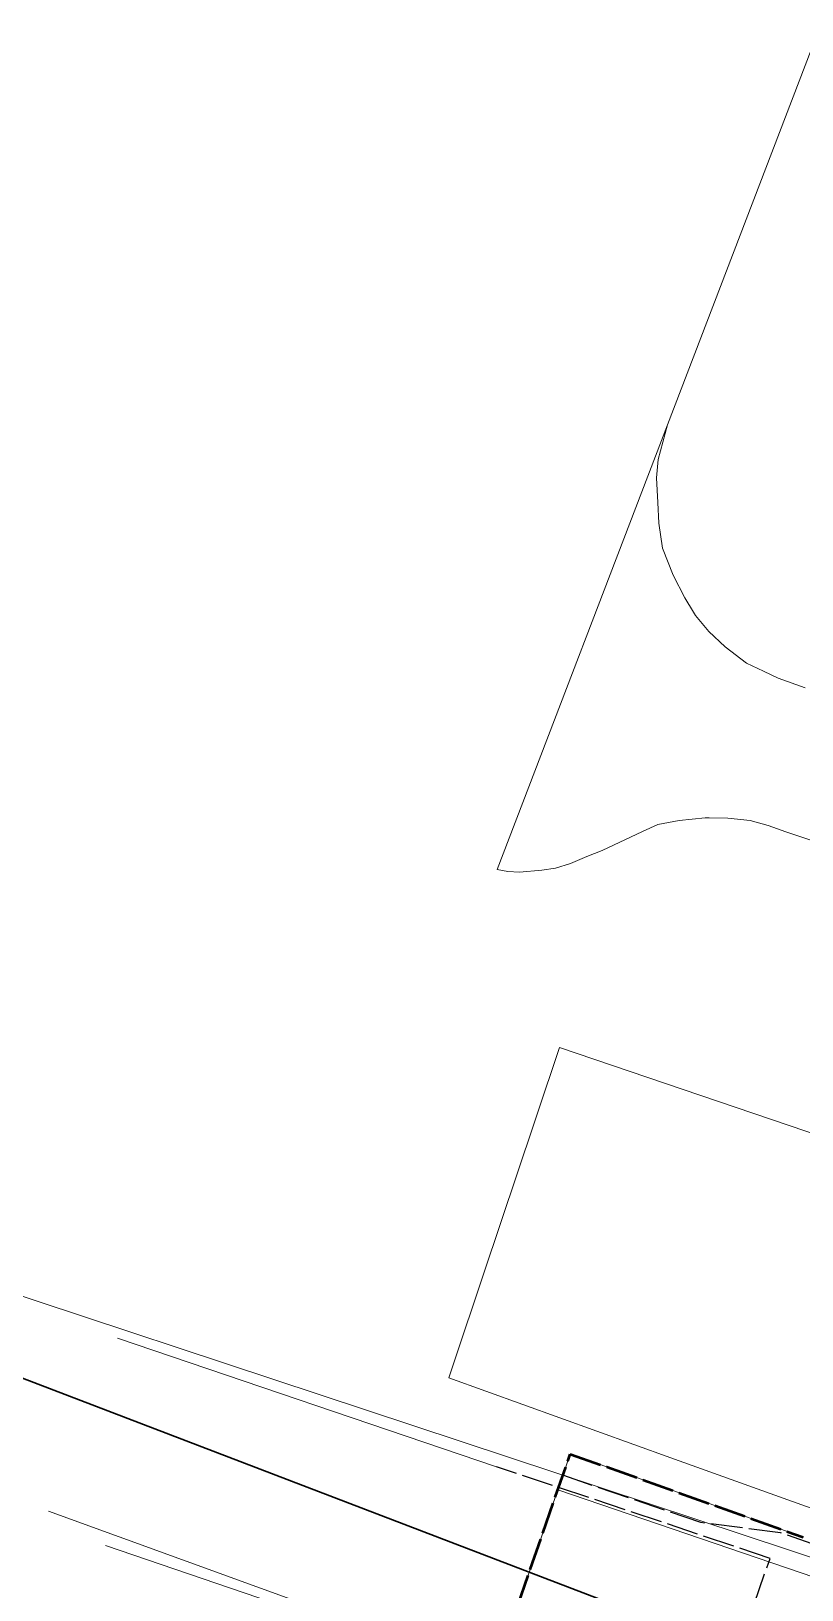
# Model space of a CAD drawing. Header units: metres. Extents: x 105014 to 106600, y 111320 to 118425.
# Drawn here: x 105858.5 to 105889.2, y 114655.6 to 114717.8 of the extents above; entities that cross this region are included whole.
import ezdxf

# ---------------------------------------------------------------- set-up
doc = ezdxf.new("R2010")
doc.units = ezdxf.units.M
doc.linetypes.add('DASHED', pattern=[1.524, 1.27, -0.254])
for name, color, linetype, lineweight in [('00-BASE-LIMITE', 7, 'DASHED', 50), ('00-BASE-UE', 42, 'DASHED', 25), ('10-PAV-BOCACALLE', 9, 'CONTINUOUS', 13), ('20-EP-ZONA-DURA', 253, 'CONTINUOUS', 13), ('30-RED-ETB-EXIST', 145, 'CONTINUOUS', 13), ('30-RED-VANTI-EXIST', 52, 'CONTINUOUS', 13), ('30-RED-VANTI-PROY', 2, 'DASHED', 25), ('35-RH-ACUE-MENOR-EXIST', 151, 'CONTINUOUS', 13), ('35-RH-ACUE-MENOR-PROY', 5, 'DASHED', 25), ('35-RH-PLUV-COLECTOR', 96, 'CONTINUOUS', 30), ('60-PREDIAL-LOTE', 42, 'CONTINUOUS', 13)]:
    doc.layers.add(name, color=color, linetype=linetype, lineweight=lineweight)

msp = doc.modelspace()

# ---------------------------------------------------------------- linework, layer by layer
at = {"layer": '00-BASE-LIMITE'}
msp.add_lwpolyline([(105877.3715, 114653.5661), (105879.9655, 114661.0361), (105881.4203, 114660.5309), (105889.2531, 114657.7255)], dxfattribs=at)
at = {"layer": '00-BASE-UE'}
msp.add_lwpolyline([(105877.3715, 114653.5661), (105879.9655, 114661.0361), (105881.4203, 114660.5309), (105889.2531, 114657.7255)], dxfattribs=at)
at = {"layer": '10-PAV-BOCACALLE'}
msp.add_lwpolyline([(105877.3714, 114653.5658), (105879.471, 114659.6124), (105889.7153, 114656.1201), (105890.7253, 114655.8711), (105891.7631, 114655.8003), (105892.7975, 114655.9098), (105893.7975, 114656.1963), (105894.733, 114656.6512), (105895.5758, 114657.2609), (105896.3007, 114658.0069), (105896.8858, 114658.867), (105897.3136, 114659.8152), (105889.8953, 114638.6424), (105890.2979, 114640.1678), (105890.4556, 114641.7376), (105890.3644, 114643.3126), (105890.0266, 114644.8537), (105889.4507, 114646.3225), (105888.651, 114647.6824), (105887.6473, 114648.8996), (105886.4647, 114649.9438), (105885.1326, 114650.7891), (105883.6841, 114651.4143), (105877.3714, 114653.5658)], close=True, dxfattribs=at)
at = {"layer": '20-EP-ZONA-DURA'}
msp.add_lwpolyline([(105889.7153, 114656.1201), (105879.4711, 114659.6124), (105879.9655, 114661.0361), (105881.4203, 114660.5309), (105889.2531, 114657.7255)], dxfattribs=at)
at = {"layer": '30-RED-ETB-EXIST'}
msp.add_lwpolyline([(105861.44, 114657.405), (105886.317, 114648.908)], dxfattribs=at)
at = {"layer": '30-RED-VANTI-EXIST'}
for points in [[(105877.0257, 114660.5395), (105861.9197, 114665.6685)], [(105878.5919, 114651.7159), (105859.1735, 114658.7701)]]:
    msp.add_lwpolyline(points, dxfattribs=at)
at = {"layer": '30-RED-VANTI-PROY'}
msp.add_lwpolyline([(105885.2817, 114649.31), (105887.9329, 114656.8859), (105877.0257, 114660.5395)], dxfattribs=at)
at = {"layer": '35-RH-ACUE-MENOR-EXIST'}
msp.add_lwpolyline([(105836.19, 114674.59), (105890.63, 114656.57), (105892.31, 114656.22), (105893.63, 114655.71)], dxfattribs=at)
msp.add_lwpolyline([(105836.19, 114674.59), (105890.63, 114656.57), (105892.31, 114656.22), (105893.63, 114655.71)], dxfattribs=at)
at = {"layer": '35-RH-ACUE-MENOR-PROY'}
msp.add_lwpolyline([(105891.2793, 114656.8825), (105889.829, 114657.3864), (105888.3424, 114657.907), (105885.1681, 114658.3132), (105879.6739, 114660.1966)], dxfattribs=at)
at = {"layer": '35-RH-PLUV-COLECTOR'}
msp.add_lwpolyline([(105882.3534, 114654.7881), (105882.3534, 114654.7881), (105809.5123, 114682.6762)], dxfattribs=at)
at = {"layer": '60-PREDIAL-LOTE'}
for points in [[(105889.3331, 114691.5887), (105888.2561, 114691.9701), (105887.6729, 114692.2423), (105886.9861, 114692.5628), (105886.1394, 114693.219), (105885.4833, 114693.8328), (105884.9543, 114694.4676), (105884.8718, 114694.6037), (105884.5308, 114695.1663), (105884.0651, 114696.0765), (105883.6418, 114697.156), (105883.4936, 114698.1508), (105883.4513, 114698.9763), (105883.4089, 114699.95), (105883.4724, 114700.6908), (105883.8375, 114702.0678), (105889.8679, 114717.8125)], [(105896.8983, 114683.0597), (105888.556, 114685.8403), (105887.8575, 114686.1022), (105887.1365, 114686.3006), (105886.2435, 114686.3932), (105885.5045, 114686.404), (105885.3373, 114686.4064), (105884.3054, 114686.3006), (105883.4609, 114686.1349), (105882.8515, 114685.8562), (105881.2335, 114685.0981), (105880.625, 114684.8599), (105879.9782, 114684.5835), (105879.3749, 114684.401), (105878.8272, 114684.3216), (105877.9461, 114684.2422), (105877.4752, 114684.2686), (105877.0485, 114684.3427), (105883.8375, 114702.0678), (105883.4724, 114700.6908), (105883.4089, 114699.95), (105883.4513, 114698.9763), (105883.4936, 114698.1508), (105883.6418, 114697.156), (105884.0651, 114696.0765), (105884.5308, 114695.1663), (105884.8718, 114694.6037), (105884.9543, 114694.4676), (105885.4833, 114693.8328), (105886.1394, 114693.219), (105886.9861, 114692.5628), (105887.6729, 114692.2423), (105888.2561, 114691.9701), (105889.3331, 114691.5887)]]:
    msp.add_lwpolyline(points, dxfattribs=at)
msp.add_lwpolyline([(105896.4447, 114671.6041), (105897.4609, 114671.3144), (105897.5301, 114671.2944), (105896.8982, 114669.663), (105896.526, 114668.702), (105893.237, 114660.2112), (105892.3371, 114657.8879), (105890.123, 114658.6838), (105888.4503, 114659.285), (105883.975, 114660.8936), (105875.1225, 114664.0754), (105875.4442, 114665.036), (105877.318, 114670.6306), (105877.7399, 114671.8901), (105879.5346, 114677.2488), (105890.0537, 114673.6681), (105894.4304, 114672.1783), (105896.4447, 114671.6041)], close=True, dxfattribs=at)

doc.saveas('drawing.dxf')
